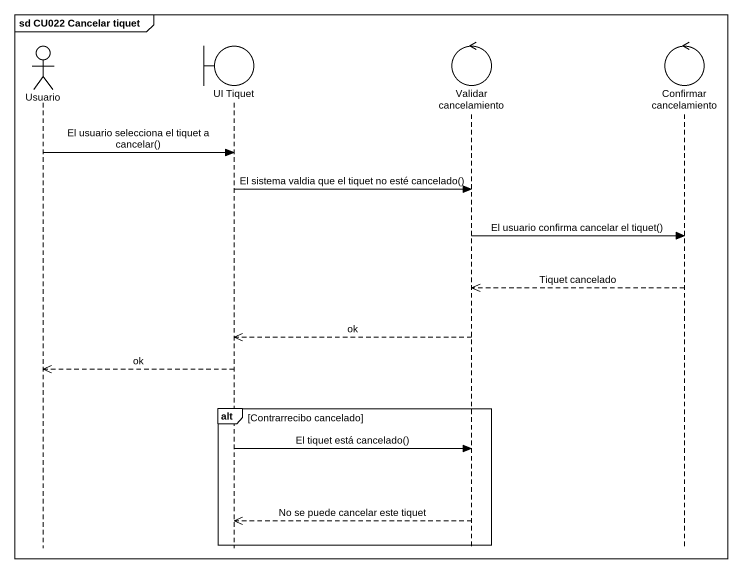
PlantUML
@startuml
mainframe sd CU022 Cancelar tiquet
hide footbox
actor Usuario
boundary "UI Tiquet" as UI_Tiquet
control "Validar cancelamiento" as Validar_cancelamiento
control "Confirmar cancelamiento" as Confirmar_cancelamiento

Usuario -> UI_Tiquet : El usuario selecciona el tiquet a cancelar()
UI_Tiquet -> Validar_cancelamiento : El sistema valdia que el tiquet no esté cancelado()
Validar_cancelamiento -> Confirmar_cancelamiento : El usuario confirma cancelar el tiquet()
Confirmar_cancelamiento -->> Validar_cancelamiento : Tiquet cancelado
Validar_cancelamiento -->> UI_Tiquet : ok
UI_Tiquet -->> Usuario : ok
alt Contrarrecibo cancelado
  UI_Tiquet -> Validar_cancelamiento : El tiquet está cancelado()
  Validar_cancelamiento -->> UI_Tiquet : No se puede cancelar este tiquet
end
@enduml
